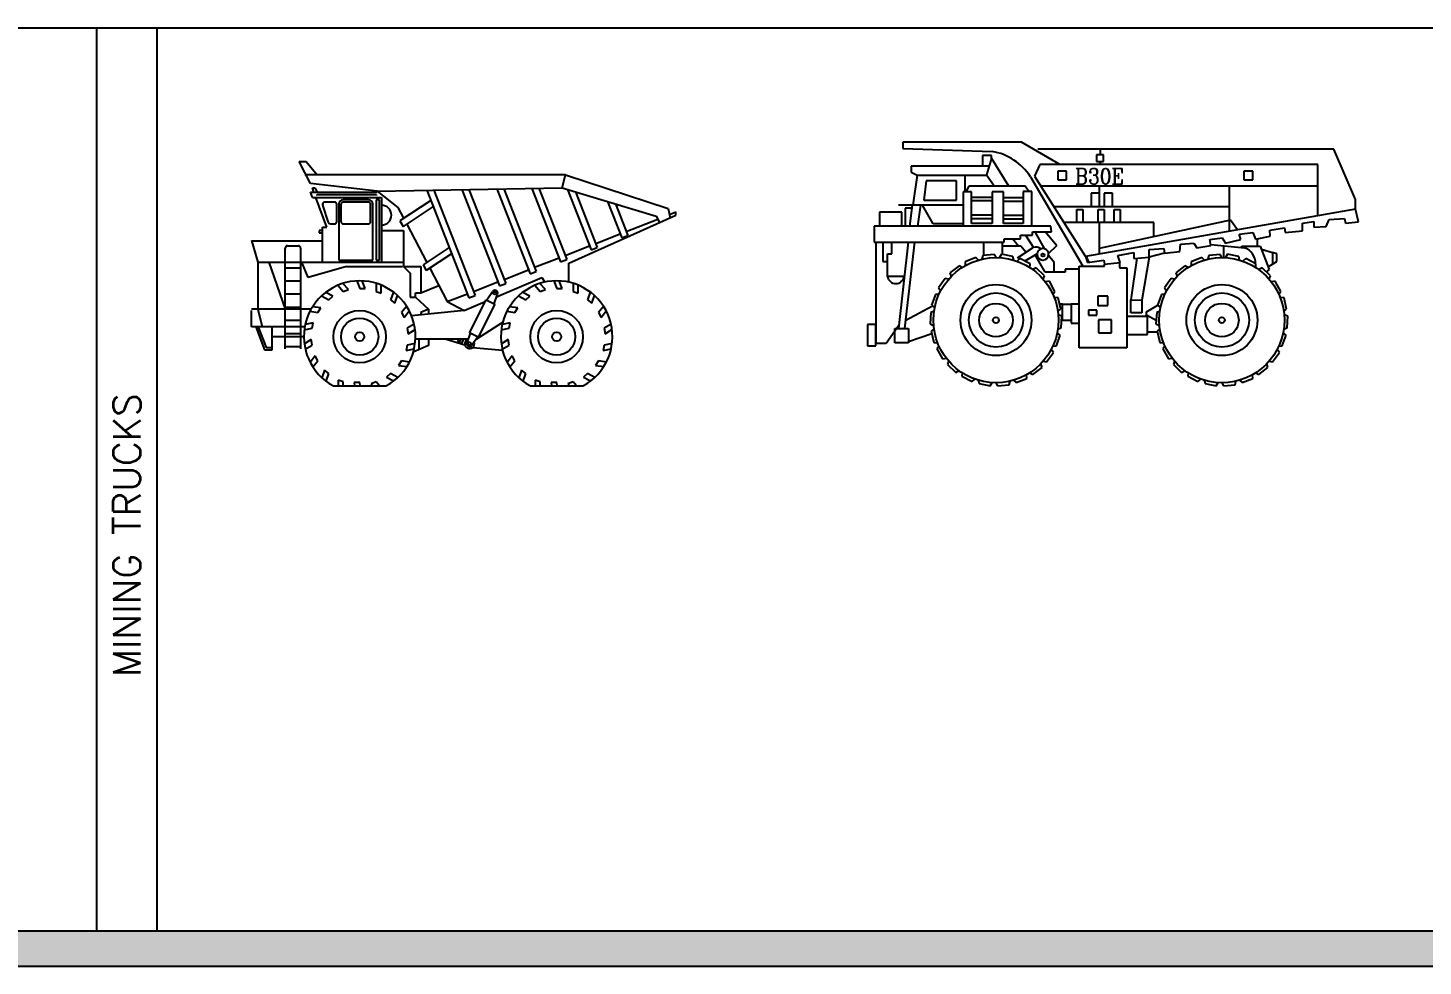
# Model space of a CAD drawing. Extents: x -121210 to 57230, y 84783 to 157800.
# Drawn here: x -104109 to -78611, y 84783 to 101924 of the extents above; entities that cross this region are included whole.
import ezdxf
from ezdxf.enums import TextEntityAlignment as Align

# ---------------------------------------------------------------- set-up
doc = ezdxf.new("R2010")
doc.units = 0
doc.header["$MEASUREMENT"] = 0
doc.layers.get('0').update_dxf_attribs({"linetype": 'CONTINUOUS'})
doc.styles.get("Standard").update_dxf_attribs({"font": 'COMPLEX.SHX'})

# ---------------------------------------------------------------- blocks, each defined once
blk = doc.blocks.new('A$C6DDD4CB4')
for p, q in [((1080, 3700), (871, 4100)), ((871, 4100), (1000, 4100)), ((1000, 4100), (1200, 3860)), ((5740, 3860), (980, 3860)), ((5683, 3620), (5740, 3860)), ((5740, 3860), (7620, 3240)), ((2300, 3560), (1080, 3700)), ((1140, 3540), (1120, 3620)), ((1120, 3620), (1160, 3620)), ((1160, 3620), (1200, 3540)), ((2300, 3560), (5683, 3620)), ((3206, 3576), (3977, 1610)), ((3334, 3578), (4089, 1654)), ((3846, 3587), (4536, 1829)), ((3974, 3590), (4648, 1873)), ((4486, 3599), (5094, 2048)), ((4614, 3601), (5206, 2092)), ((5126, 3610), (5653, 2267)), ((5254, 3612), (5765, 2311)), ((5683, 3620), (7400, 3100)), ((5778, 3591), (6211, 2486)), ((1120, 3440), (1080, 3540)), ((1080, 3540), (2300, 3540)), ((1120, 3440), (2380, 3440)), ((1380, 2900), (1180, 3440)), ((1200, 3480), (1200, 3500)), ((1200, 3500), (2280, 3500)), ((1520, 3360), (1341, 3360)), ((1560, 3000), (1560, 3320)), ((1600, 3320), (1600, 2300)), ((1640, 3000), (1640, 3320)), ((2140, 3400), (1680, 3400)), ((2140, 3360), (1680, 3360)), ((2180, 3000), (2180, 3320)), ((2220, 2300), (2220, 3320)), ((2280, 3500), (2280, 3480)), ((2280, 3400), (2280, 2300)), ((2340, 3400), (2280, 3400)), ((2300, 3560), (2680, 3260)), ((2340, 2300), (2340, 3400)), ((2380, 3440), (2380, 2260)), ((3279, 3390), (2716, 3019)), ((5924, 3547), (6323, 2530)), ((6509, 3370), (6770, 2706)), ((6656, 3325), (6882, 2749)), ((1409, 2984), (1305, 3304)), ((2680, 3260), (2783, 3063)), ((3324, 3276), (2772, 2912)), ((5800, 2240), (7760, 3120)), ((7400, 3100), (7458, 2984)), ((7620, 3240), (7654, 3072)), ((7641, 3133), (7760, 3180)), ((7760, 3120), (7760, 3180)), ((1300, 2840), (1240, 2840)), ((1240, 2840), (1240, 2800)), ((1300, 2260), (1300, 2900)), ((1300, 2900), (1380, 2900)), ((1446, 2960), (1520, 2960)), ((1680, 2960), (2140, 2960)), ((2380, 2840), (2780, 2840)), ((2716, 3019), (2772, 2912)), ((2780, 2840), (2780, 2180)), ((2839, 2956), (3205, 2257)), ((6852, 2824), (7426, 3049)), ((0, 2660), (120, 2260)), ((0, 2650), (1300, 2650)), ((660, 2560), (860, 2560)), ((1240, 2800), (1300, 2800)), ((5735, 2386), (6182, 2561)), ((6294, 2605), (6741, 2780)), ((6770, 2706), (6882, 2749)), ((620, 680), (620, 2520)), ((900, 2520), (900, 680)), ((1600, 2300), (2220, 2300)), ((2280, 2300), (2340, 2300)), ((3617, 2529), (3138, 2213)), ((3661, 2415), (3193, 2106)), ((5177, 2167), (5624, 2342)), ((5653, 2267), (5765, 2311)), ((6211, 2486), (6323, 2530)), ((120, 2260), (2760, 2260)), ((120, 2260), (120, 1400)), ((320, 2260), (620, 1400)), ((620, 2160), (900, 2160)), ((1040, 1980), (920, 2260)), ((1740, 2180), (1040, 1980)), ((1740, 2180), (2760, 2180)), ((2780, 2180), (3100, 2180)), ((2780, 2180), (2900, 2060)), ((2900, 2060), (2900, 1620)), ((3100, 2180), (3100, 1700)), ((3138, 2213), (3193, 2106)), ((3261, 2150), (3580, 1540)), ((4618, 1947), (5065, 2123)), ((5094, 2048), (5206, 2092)), ((5800, 1896), (5800, 2240)), ((620, 1920), (900, 1920)), ((1583, 1839), (1679, 1727)), ((1773, 1761), (1673, 1873)), ((1928, 1919), (1980, 1780)), ((2080, 1780), (2024, 1919)), ((2280, 1875), (2281, 1727)), ((2375, 1693), (2370, 1842)), ((3100, 1700), (3427, 1833)), ((4060, 1728), (4507, 1904)), ((4482, 1629), (5309, 1980)), ((4536, 1829), (4648, 1873)), ((5183, 1839), (5279, 1727)), ((5373, 1761), (5273, 1873)), ((5309, 1980), (5366, 1897)), ((5528, 1919), (5580, 1780)), ((5680, 1780), (5624, 1919)), ((5880, 1875), (5881, 1727)), ((5975, 1693), (5970, 1842)), ((620, 1680), (900, 1680)), ((1285, 1647), (1414, 1574)), ((1491, 1638), (1359, 1709)), ((1414, 1574), (1491, 1638)), ((1679, 1727), (1773, 1761)), ((1980, 1780), (2080, 1780)), ((2281, 1727), (2375, 1693)), ((2595, 1714), (2546, 1574)), ((2546, 1574), (2622, 1510)), ((2622, 1510), (2669, 1652)), ((2900, 1620), (3000, 1620)), ((3000, 1620), (3000, 1700)), ((3000, 1700), (3100, 1700)), ((3000, 1620), (3240, 1400)), ((3580, 1540), (3948, 1684)), ((3580, 1540), (3887, 1376)), ((3887, 1376), (4273, 1540)), ((3977, 1610), (4089, 1654)), ((3988, 971), (4291, 1576)), ((4291, 1576), (4451, 1496)), ((4302, 1570), (4409, 1725)), ((4439, 1501), (4499, 1679)), ((4885, 1647), (5014, 1574)), ((5091, 1638), (4959, 1709)), ((5014, 1574), (5091, 1638)), ((5279, 1727), (5373, 1761)), ((5580, 1780), (5680, 1780)), ((5881, 1727), (5975, 1693)), ((6195, 1714), (6146, 1574)), ((6146, 1574), (6222, 1510)), ((6222, 1510), (6269, 1652)), ((1091, 1400), (0, 1400)), ((0, 1080), (0, 1380)), ((120, 1400), (200, 1080)), ((620, 1440), (900, 1440)), ((1072, 1364), (1218, 1340)), ((1268, 1427), (1120, 1448)), ((1218, 1340), (1268, 1427)), ((2836, 1454), (2742, 1340)), ((2742, 1340), (2792, 1253)), ((2792, 1253), (2885, 1371)), ((3887, 1376), (2927, 1278)), ((3240, 1400), (3100, 1340)), ((3100, 1340), (3100, 1295)), ((3240, 1400), (3240, 1310)), ((4451, 1496), (4148, 891)), ((4672, 1364), (4818, 1340)), ((4868, 1427), (4720, 1448)), ((4818, 1340), (4868, 1427)), ((6436, 1454), (6342, 1340)), ((6342, 1340), (6392, 1253)), ((6392, 1253), (6485, 1371)), ((976, 1080), (0, 1080)), ((80, 1080), (240, 660)), ((117, 1094), (268, 700)), ((380, 660), (380, 1080)), ((620, 1200), (900, 1200)), ((968, 1026), (1113, 1053)), ((1131, 1151), (984, 1121)), ((1113, 1053), (1131, 1151)), ((2974, 1128), (2847, 1053)), ((2847, 1053), (2864, 954)), ((2864, 954), (2991, 1033)), ((4120, 860), (4595, 1164)), ((4568, 1026), (4713, 1053)), ((4731, 1151), (4584, 1121)), ((4713, 1053), (4731, 1151)), ((6574, 1128), (6447, 1053)), ((6447, 1053), (6464, 954)), ((6464, 954), (6591, 1033)), ((960, 900), (380, 900)), ((620, 960), (900, 960)), ((1096, 846), (969, 767)), ((1113, 747), (1096, 846)), ((2992, 774), (2847, 747)), ((2999, 860), (3965, 860)), ((3060, 860), (3060, 661)), ((3240, 860), (3240, 740)), ((3540, 860), (3902, 749)), ((3880, 860), (3843, 767)), ((4000, 965), (3940, 787)), ((4148, 891), (3988, 971)), ((4137, 896), (4030, 742)), ((4112, 860), (4120, 860)), ((4696, 846), (4569, 767)), ((4713, 747), (4696, 846)), ((6592, 774), (6447, 747)), ((240, 660), (380, 660)), ((268, 700), (380, 700)), ((620, 720), (900, 720)), ((986, 672), (1113, 747)), ((1168, 547), (1075, 429)), ((1218, 460), (1168, 547)), ((2847, 747), (2829, 649)), ((2829, 649), (2976, 679)), ((3240, 740), (2960, 617)), ((4048, 704), (4590, 654)), ((4586, 672), (4713, 747)), ((4768, 547), (4675, 429)), ((4818, 460), (4768, 547)), ((6447, 747), (6429, 649)), ((6429, 649), (6576, 679)), ((1124, 346), (1218, 460)), ((1338, 290), (1291, 148)), ((1414, 226), (1338, 290)), ((2742, 460), (2692, 373)), ((2692, 373), (2840, 352)), ((2888, 436), (2742, 460)), ((4724, 346), (4818, 460)), ((4938, 290), (4891, 148)), ((5014, 226), (4938, 290)), ((6342, 460), (6292, 373)), ((6292, 373), (6440, 352)), ((6488, 436), (6342, 460)), ((1365, 86), (1414, 226)), ((1500, 0), (2460, 0)), ((1585, 107), (1588, 0)), ((1679, 73), (1585, 107)), ((1680, 0), (1679, 73)), ((1880, 60), (1888, 0)), ((1980, 60), (1880, 60)), ((1988, 0), (1980, 60)), ((2281, 73), (2187, 39)), ((2187, 39), (2222, 0)), ((2344, 0), (2281, 73)), ((2546, 226), (2469, 162)), ((2469, 162), (2601, 91)), ((2675, 153), (2546, 226)), ((4965, 86), (5014, 226)), ((5100, 0), (6060, 0)), ((5279, 73), (5185, 107)), ((5185, 107), (5188, 0)), ((5280, 0), (5279, 73)), ((5580, 60), (5480, 60)), ((5480, 60), (5488, 0)), ((5588, 0), (5580, 60)), ((5881, 73), (5787, 39)), ((5787, 39), (5822, 0)), ((5944, 0), (5881, 73)), ((6146, 226), (6069, 162)), ((6069, 162), (6201, 91)), ((6275, 153), (6146, 226))]:
    blk.add_line(p, q)
for centre, radius in [((4451, 1696), 25.5), ((1980, 900), 480), ((5580, 900), 480), ((1980, 900), 341), ((5580, 900), 341), ((1980, 900), 80), ((3800, 820), 20), ((3988, 771), 25.5), ((5580, 900), 80)]:
    blk.add_circle(centre, radius)
for centre, radius, start, end in [((1341, 3320), 40, 90, 203.4986), ((1520, 3320), 40, 0, 90), ((1680, 3320), 80, 90, 180), ((1680, 3320), 40, 90, 180), ((2140, 3320), 80, 0, 90), ((2140, 3320), 40, 0, 90), ((2380, 3120), 180, 270, 90), ((1446, 3000), 40, 203.4986, 270), ((1520, 3000), 40, 270, 0), ((1680, 3000), 40, 180, 270), ((2140, 3000), 40, 270, 0), ((660, 2520), 40, 90, 180), ((860, 2520), 40, 0, 90), ((1980, 900), 1020, 298.0725, 241.9275), ((5580, 900), 1020, 298.0725, 241.9275), ((4451, 1696), 51.1, 341.4084, 145.4615), ((3988, 771), 89.4, 106.2583, 20.6116), ((3988, 771), 51.1, 161.4084, 325.4615)]:
    blk.add_arc(centre, radius, start, end)
blk = doc.blocks.new('A$C3D756FA1')
for p, q in [((2817, 4456), (646, 4456)), ((646, 4456), (646, 4338)), ((646, 4338), (2280, 4284)), ((3516, 4048), (2817, 4456)), ((2269, 4208), (2102, 4208)), ((2102, 4208), (2102, 4016)), ((2269, 4163), (2179, 3855)), ((2269, 4163), (2269, 4208)), ((2585, 3649), (2269, 4163)), ((8525, 4327), (3118, 4327)), ((4316, 4225), (4185, 4225)), ((4185, 4225), (4185, 4103)), ((4185, 4103), (4316, 4103)), ((4252, 4327), (4252, 4225)), ((4252, 4103), (4252, 4048)), ((4316, 4103), (4316, 4225)), ((8923, 3404), (8525, 4327)), ((2226, 4016), (802, 4016)), ((802, 4016), (802, 3906)), ((802, 3906), (911, 3848)), ((911, 3848), (833, 3302)), ((911, 3848), (2184, 3848)), ((1787, 3546), (1787, 3848)), ((2179, 3855), (2321, 3649)), ((3151, 4048), (3054, 3833)), ((3054, 3833), (3989, 2362)), ((8233, 4048), (3151, 4048)), ((3642, 3927), (3481, 3927)), ((3481, 3927), (3481, 3763)), ((3642, 3763), (3642, 3927)), ((7042, 3927), (6880, 3927)), ((6880, 3927), (6880, 3763)), ((7042, 3763), (7042, 3927)), ((8233, 3110), (8233, 4048)), ((1072, 3745), (1034, 3392)), ((1632, 3745), (1072, 3745)), ((1632, 3392), (1632, 3745)), ((1857, 3649), (1799, 3546)), ((2887, 3649), (1857, 3649)), ((2951, 3553), (2887, 3649)), ((2979, 3823), (3935, 2190)), ((8233, 3651), (3170, 3651)), ((3481, 3763), (3642, 3763)), ((4242, 3524), (4242, 3651)), ((6612, 3651), (6612, 3281)), ((6880, 3763), (7042, 3763)), ((1034, 3392), (1632, 3392)), ((1902, 3546), (1754, 3546)), ((1754, 3546), (1754, 2916)), ((1902, 2967), (1902, 3546)), ((2282, 3443), (1902, 3443)), ((2282, 3379), (1902, 3379)), ((2488, 3546), (2282, 3546)), ((2282, 3546), (2282, 2967)), ((2488, 2967), (2488, 3546)), ((2848, 3437), (2488, 3437)), ((2848, 3372), (2488, 3372)), ((3003, 3553), (2848, 3553)), ((2848, 3553), (2848, 2967)), ((3003, 2916), (3003, 3553)), ((4242, 3524), (4091, 3524)), ((4091, 3524), (4091, 3281)), ((4242, 3281), (4242, 3524)), ((4478, 3524), (4327, 3524)), ((4327, 3524), (4327, 3281)), ((4478, 3281), (4478, 3524)), ((8923, 3232), (8923, 3404)), ((628, 3173), (223, 3173)), ((223, 3173), (223, 2916)), ((1754, 3302), (570, 3302)), ((628, 2916), (628, 3173)), ((814, 3250), (693, 3250)), ((693, 3250), (693, 2916)), ((821, 3302), (770, 2916)), ((969, 3302), (918, 2916)), ((1201, 2961), (1008, 3302)), ((2282, 3122), (1902, 3122)), ((2848, 3115), (2488, 3115)), ((3405, 3281), (6612, 3281)), ((3831, 2987), (3831, 3223)), ((3831, 3223), (3941, 3223)), ((3941, 3223), (3941, 2987)), ((8923, 3232), (3989, 2362)), ((4220, 2987), (4220, 3223)), ((4220, 3223), (4330, 3223)), ((4330, 3223), (4330, 2987)), ((4508, 2987), (4508, 3223)), ((4508, 3223), (4618, 3223)), ((4618, 3223), (4618, 2987)), ((6612, 3281), (6612, 2824)), ((8439, 3039), (8718, 3060)), ((8718, 3060), (8740, 2974)), ((8976, 2996), (8923, 3232)), ((3353, 2916), (126, 2916)), ((126, 2916), (126, 2629)), ((1754, 2961), (1201, 2961)), ((2282, 3051), (1902, 3051)), ((2282, 2967), (1902, 2967)), ((2848, 3045), (2488, 3045)), ((2848, 2967), (2488, 2967)), ((3020, 2756), (3020, 2813)), ((3020, 2813), (3365, 2813)), ((3061, 2813), (3231, 2508)), ((3256, 2813), (3465, 2563)), ((3365, 2813), (3353, 2916)), ((5237, 2987), (3592, 2987)), ((3941, 2987), (3831, 2987)), ((4330, 2987), (4220, 2987)), ((6636, 3027), (4235, 2509)), ((4235, 2987), (4235, 2405)), ((4618, 2987), (4508, 2987)), ((5237, 2725), (5237, 2987)), ((6763, 2851), (6636, 3027)), ((7353, 2845), (7622, 2888)), ((7364, 2738), (7353, 2845)), ((7622, 2888), (7633, 2802)), ((7633, 2802), (7955, 2835)), ((7955, 2974), (8159, 3006)), ((7955, 2835), (7955, 2974)), ((8159, 3006), (8159, 2899)), ((8159, 2899), (8385, 2910)), ((8385, 2910), (8439, 3039)), ((8740, 2974), (8976, 2996)), ((126, 2629), (2498, 2629)), ((155, 2629), (155, 782)), ((281, 2629), (281, 2274)), ((448, 2411), (448, 2629)), ((746, 2629), (568, 1051)), ((861, 2629), (678, 1051)), ((2125, 2629), (2125, 2386)), ((2463, 2629), (2463, 2402)), ((2802, 2555), (2463, 2555)), ((2498, 2629), (2498, 2687)), ((2498, 2687), (2796, 2687)), ((2762, 2555), (2653, 2687)), ((2796, 2687), (2796, 2756)), ((2796, 2756), (3020, 2756)), ((2897, 2442), (2802, 2555)), ((2888, 2756), (3034, 2531)), ((3312, 2420), (3465, 2563)), ((5709, 2459), (5720, 2588)), ((5720, 2588), (5967, 2609)), ((5967, 2609), (6021, 2523)), ((6021, 2523), (6278, 2566)), ((6257, 2673), (6483, 2706)), ((6278, 2566), (6257, 2673)), ((6275, 2583), (6891, 2523)), ((6483, 2706), (6547, 2609)), ((6508, 2560), (6508, 2345)), ((6547, 2609), (6827, 2673)), ((6794, 2770), (7042, 2802)), ((6827, 2673), (6794, 2770)), ((6848, 2555), (6818, 2530)), ((6848, 2555), (7181, 2555)), ((7042, 2802), (7095, 2684)), ((7095, 2684), (7364, 2738)), ((7126, 2690), (7126, 2555)), ((7181, 2555), (7343, 2126)), ((368, 1998), (368, 2411)), ((368, 2411), (448, 2411)), ((1983, 2344), (1787, 2269)), ((2030, 2300), (1983, 2344)), ((2110, 2385), (2093, 2316)), ((2320, 2402), (2110, 2385)), ((2352, 2345), (2320, 2402)), ((2453, 2405), (2417, 2344)), ((2659, 2362), (2453, 2405)), ((2674, 2299), (2659, 2362)), ((2788, 2327), (2736, 2278)), ((2744, 2340), (3030, 2530)), ((2973, 2228), (2788, 2327)), ((3103, 2415), (2876, 2277)), ((3248, 2077), (3068, 2394)), ((3412, 2258), (3310, 2381)), ((3989, 2362), (4021, 2255)), ((4000, 2362), (4043, 2265)), ((4021, 2255), (4322, 2298)), ((4322, 2298), (4333, 2222)), ((4580, 2383), (4870, 2437)), ((4623, 2255), (4580, 2383)), ((4926, 2334), (4814, 1571)), ((4870, 2437), (4870, 2330)), ((4870, 2330), (5150, 2351)), ((5150, 2351), (5016, 1565)), ((5150, 2491), (5419, 2512)), ((5150, 2351), (5150, 2491)), ((5429, 2426), (5150, 2351)), ((5419, 2512), (5429, 2426)), ((5429, 2426), (5709, 2459)), ((6112, 2344), (5916, 2269)), ((6159, 2300), (6112, 2344)), ((6239, 2385), (6222, 2316)), ((6449, 2402), (6239, 2385)), ((6481, 2345), (6449, 2402)), ((6582, 2405), (6547, 2344)), ((6788, 2362), (6582, 2405)), ((6803, 2299), (6788, 2362)), ((6917, 2327), (6865, 2278)), ((7102, 2228), (6917, 2327)), ((7202, 2501), (7407, 2437)), ((7407, 2437), (7407, 2233)), ((7482, 2416), (7407, 2437)), ((7482, 2276), (7482, 2416)), ((281, 2274), (368, 2274)), ((1676, 2195), (1509, 2067)), ((1509, 2067), (1532, 2000)), ((1734, 2165), (1676, 2195)), ((1787, 2269), (1790, 2199)), ((2970, 2163), (2973, 2228)), ((3087, 2158), (3024, 2126)), ((3237, 2011), (3087, 2158)), ((3412, 2077), (3248, 2077)), ((3412, 2077), (3412, 2258)), ((3617, 2077), (3412, 2077)), ((3871, 2135), (3617, 2135)), ((3617, 2135), (3617, 2077)), ((3871, 2190), (4333, 2190)), ((3871, 697), (3871, 2190)), ((4333, 2222), (4623, 2255)), ((4333, 2190), (4333, 2222)), ((4606, 2253), (4606, 2158)), ((4606, 2158), (4741, 2158)), ((4741, 2158), (4741, 697)), ((5805, 2195), (5638, 2067)), ((5638, 2067), (5661, 2000)), ((5863, 2165), (5805, 2195)), ((5916, 2269), (5919, 2199)), ((7099, 2163), (7102, 2228)), ((7216, 2158), (7153, 2126)), ((7366, 2011), (7216, 2158)), ((7343, 2126), (7289, 2087)), ((7323, 2179), (7482, 2276)), ((675, 1998), (368, 1998)), ((1424, 1965), (1299, 1795)), ((1299, 1795), (1340, 1737)), ((1488, 1952), (1424, 1965)), ((3216, 1950), (3237, 2011)), ((3326, 1912), (3257, 1899)), ((3429, 1728), (3326, 1912)), ((5553, 1965), (5429, 1795)), ((5429, 1795), (5469, 1737)), ((5617, 1952), (5553, 1965)), ((7345, 1950), (7366, 2011)), ((7455, 1912), (7386, 1899)), ((7558, 1728), (7455, 1912)), ((1247, 1673), (1175, 1475)), ((1311, 1679), (1247, 1673)), ((3391, 1676), (3429, 1728)), ((3487, 1608), (3416, 1615)), ((3533, 1403), (3487, 1608)), ((4393, 1638), (4214, 1638)), ((4214, 1638), (4214, 1472)), ((4393, 1472), (4393, 1638)), ((4814, 1333), (4814, 1571)), ((4814, 1571), (5016, 1565)), ((5016, 1565), (5016, 1333)), ((5376, 1673), (5304, 1475)), ((5440, 1679), (5376, 1673)), ((7520, 1676), (7558, 1728)), ((7616, 1608), (7545, 1615)), ((7662, 1403), (7616, 1608)), ((694, 1196), (1188, 1465)), ((1159, 1343), (1146, 1133)), ((1219, 1367), (1159, 1343)), ((1175, 1475), (1230, 1431)), ((3482, 1363), (3533, 1403)), ((3555, 1272), (3490, 1298)), ((3564, 1491), (3513, 1491)), ((3564, 1195), (3564, 1491)), ((3564, 1491), (3723, 1491)), ((3871, 1491), (3723, 1491)), ((3723, 1491), (3723, 1148)), ((4191, 1386), (4041, 1386)), ((4041, 1386), (4041, 1290)), ((4041, 1290), (4191, 1290)), ((4191, 1290), (4191, 1386)), ((4214, 1472), (4393, 1472)), ((5016, 1333), (4814, 1333)), ((5102, 1353), (5308, 1475)), ((5102, 1290), (5102, 1353)), ((5279, 1196), (5102, 1290)), ((5288, 1343), (5275, 1133)), ((5348, 1367), (5288, 1343)), ((5304, 1475), (5359, 1431)), ((7611, 1363), (7662, 1403)), ((7684, 1272), (7619, 1298)), ((155, 1120), (0, 1120)), ((0, 1120), (0, 730)), ((155, 730), (155, 1120)), ((345, 782), (586, 1126)), ((505, 787), (505, 1051)), ((505, 1051), (752, 1051)), ((752, 1051), (752, 787)), ((1146, 1133), (1211, 1106)), ((1219, 1041), (1168, 1001)), ((3482, 1038), (3542, 1062)), ((3542, 1062), (3555, 1272)), ((3723, 1195), (3564, 1195)), ((3723, 1148), (3871, 1148)), ((4459, 1210), (4224, 1210)), ((4224, 1210), (4224, 972)), ((4459, 972), (4459, 1210)), ((5119, 1270), (4741, 1270)), ((5119, 942), (5119, 1270)), ((5275, 1133), (5340, 1106)), ((5348, 1041), (5297, 1001)), ((7611, 1038), (7671, 1062)), ((7671, 1062), (7684, 1272)), ((155, 782), (345, 782)), ((752, 787), (505, 787)), ((752, 810), (1177, 958)), ((1168, 1001), (1214, 796)), ((1214, 796), (1284, 789)), ((3454, 732), (3526, 929)), ((3526, 929), (3470, 973)), ((4224, 972), (4459, 972)), ((4741, 942), (5119, 942)), ((5119, 988), (5300, 988)), ((5297, 1001), (5343, 796)), ((5343, 796), (5413, 789)), ((7583, 732), (7655, 929)), ((7655, 929), (7600, 973)), ((0, 730), (155, 730)), ((1310, 729), (1272, 676)), ((1272, 676), (1374, 493)), ((3277, 440), (3401, 609)), ((3401, 609), (3361, 667)), ((3389, 726), (3454, 732)), ((4741, 697), (3871, 697)), ((5439, 729), (5401, 676)), ((5401, 676), (5503, 493)), ((7406, 440), (7530, 609)), ((7530, 609), (7490, 667)), ((7519, 726), (7583, 732)), ((1374, 493), (1444, 506)), ((1485, 455), (1464, 394)), ((1464, 394), (1614, 246)), ((1614, 246), (1677, 279)), ((3024, 210), (3192, 337)), ((3192, 337), (3169, 404)), ((3213, 452), (3277, 440)), ((5503, 493), (5573, 506)), ((5614, 455), (5593, 394)), ((5593, 394), (5743, 246)), ((5743, 246), (5806, 279)), ((7154, 210), (7321, 337)), ((7321, 337), (7298, 404)), ((7342, 452), (7406, 440)), ((1731, 242), (1728, 177)), ((1728, 177), (1913, 78)), ((1913, 78), (1964, 126)), ((2027, 106), (2042, 43)), ((2042, 43), (2247, 0)), ((2247, 0), (2283, 61)), ((2349, 59), (2381, 3)), ((2381, 3), (2590, 20)), ((2590, 20), (2607, 88)), ((2671, 105), (2718, 60)), ((2718, 60), (2914, 135)), ((2914, 135), (2911, 206)), ((2967, 240), (3024, 210)), ((5860, 242), (5857, 177)), ((5857, 177), (6042, 78)), ((6042, 78), (6093, 126)), ((6156, 106), (6171, 43)), ((6171, 43), (6377, 0)), ((6377, 0), (6412, 61)), ((6478, 59), (6510, 3)), ((6510, 3), (6719, 20)), ((6719, 20), (6737, 88)), ((6800, 105), (6847, 60)), ((6847, 60), (7043, 135)), ((7043, 135), (7040, 206)), ((7096, 240), (7154, 210))]:
    blk.add_line(p, q)
for centre, radius in [((2350, 1202), 1143), ((3210, 2391), 27.3), ((6479, 1202), 1143), ((2351, 1203), 649), ((6480, 1203), 649), ((2351, 1203), 495), ((6480, 1203), 495), ((2350, 1202), 307), ((6479, 1202), 307), ((2350, 1202), 54), ((6479, 1202), 54)]:
    blk.add_circle(centre, radius)
for centre, radius, start, end in [((2112, 3270), 1028, 32.4938, 80.5757), ((3074, 2378), 158, 52.6511, 106.0845), ((3208, 2405), 105, 180, 0), ((3208, 2405), 105, 346.7828, 174.5548), ((6797, 2241), 297, 358.2109, 71.6187), ((521, 2028), 157, 190.9455, 349.0545)]:
    blk.add_arc(centre, radius, start, end)
at = {"width": 0.861927}
blk.add_text('B30E', height=281.9, dxfattribs=at).set_placement((3796, 3689), (4687, 3689), align=Align.FIT)
blk = doc.blocks.new('FORMATLINES')
at = {"true_color": 0x546d8e}
h = blk.add_hatch(color=155, dxfattribs=at)
h.set_gradient(color1=(68, 68, 68), color2=(84, 109, 142), tint=1)
h.paths.add_polyline_path([(-117481, 85429), (-117481, 84783), (57230, 84783), (57230, 85429)])
at = {"color": 155, "true_color": 0x546d8e}
for p, q in [((-116377, 101924), (-19789, 101924)), ((-102857, 101924), (-102857, 85429)), ((-101753, 101924), (-101753, 85429)), ((-117481, 85429), (57230, 85429)), ((-117481, 85429), (57230, 85429)), ((-117481, 84783), (57230, 84783)), ((-117481, 84783), (57230, 84783))]:
    blk.add_line(p, q, dxfattribs=at)
at = {"color": 155, "true_color": 0x546d8e, "insert": (-102552, 90065), "char_height": 500, "attachment_point": 1, "rotation": 90}
blk.add_mtext_dynamic_manual_height_columns('{\\Fsimplex|c0;MINING TRUCKS}', width=16790, gutter_width=12.5, heights=[0], dxfattribs=at)

msp = doc.modelspace()

# ---------------------------------------------------------------- block references
for name, p in [('FORMATLINES', (0, 0)), ('A$C3D756FA1', (-88768, 95383)), ('A$C6DDD4CB4', (-100026, 95383))]:
    msp.add_blockref(name, p)

doc.saveas('drawing.dxf')
